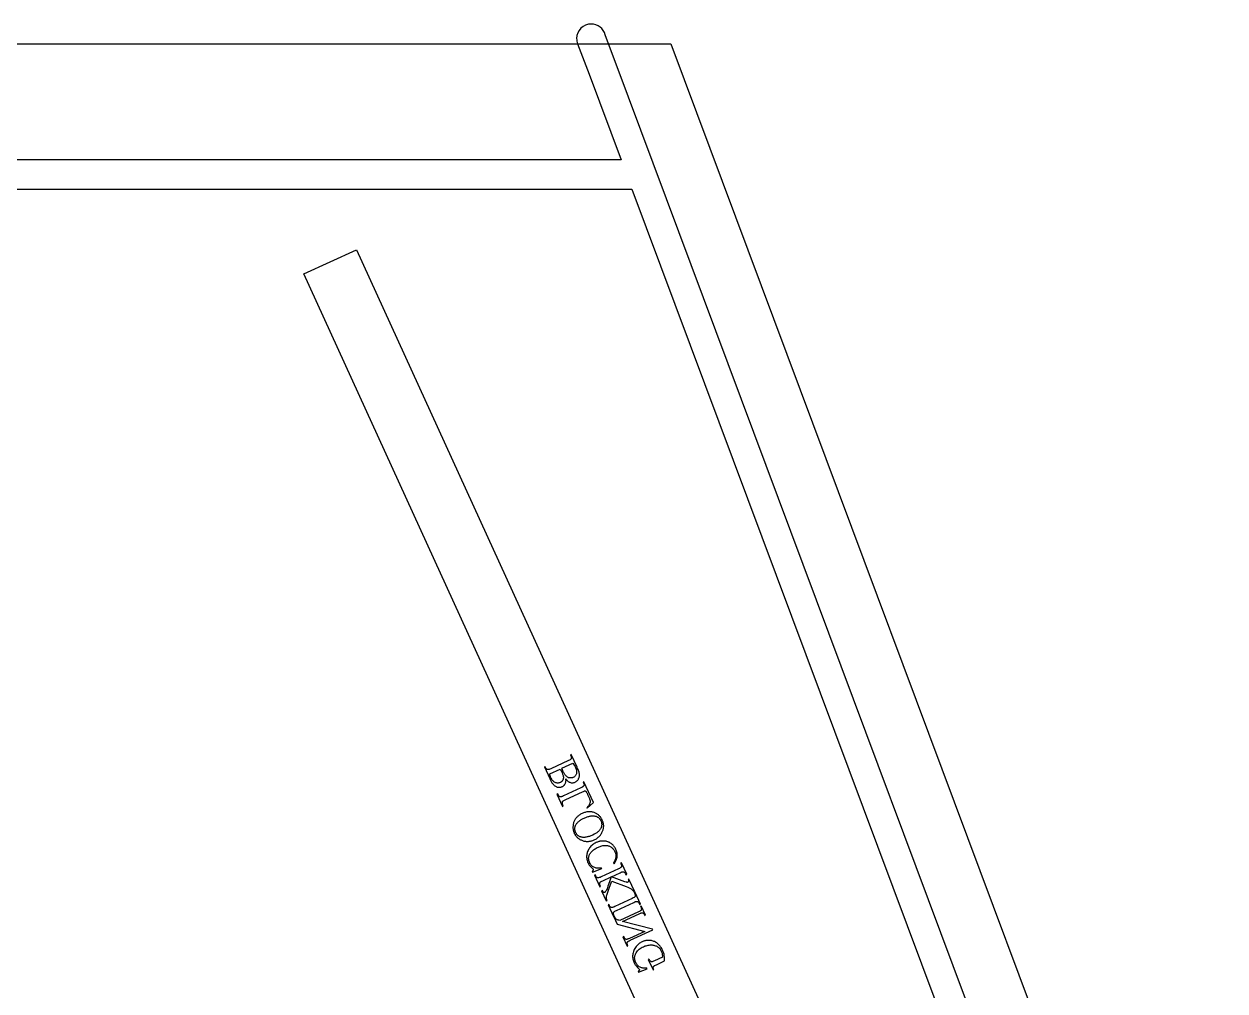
# Model space of a CAD drawing. Extents: x 3 to 160, y -23 to 46.
# Drawn here: x 144.12 to 159.63, y 32.7 to 45.19 of the extents above; entities that cross this region are included whole.
import ezdxf

# ---------------------------------------------------------------- set-up
doc = ezdxf.new("R2010")
doc.units = 0
doc.layers.add('LAYER_1', color=18, linetype='CONTINUOUS')

msp = doc.modelspace()

# ---------------------------------------------------------------- linework, layer by layer
at = {"layer": 'LAYER_1'}
msp.add_lwpolyline([(143.407, 43.059), (151.972, 43.059), (151.973, 43.059), (158.512, 25.554), (158.516, 25.545, 0.307649), (158.69, 25.427, 0.414214), (158.877, 25.614, 0.078151), (158.868, 25.672), (158.867, 25.676), (151.771, 44.672), (151.671, 44.934), (151.628, 45.05, 0.341044), (151.447, 45.19, 0.414214), (151.259, 45.003, 0.045778), (151.262, 44.969), (151.27, 44.934), (151.42, 44.541), (151.833, 43.434), (143.573, 43.434)], format="xyb", dxfattribs=at)
msp.add_lwpolyline([(98.13, 44.934), (152.473, 44.934), (159.63, 25.778)], dxfattribs=at)
msp.add_lwpolyline([(98.13, 44.934), (152.473, 44.934), (159.63, 25.778)], dxfattribs=at)
msp.add_lwpolyline([(98.13, 44.934), (152.473, 44.934), (159.63, 25.778)], dxfattribs=at)
for points in [[(147.736, 41.963), (148.418, 42.274), (155.476, 26.809), (154.794, 26.497)], [(147.736, 41.963), (148.418, 42.274), (155.476, 26.809), (154.794, 26.497)], [(151.121, 35.439), (151.127, 35.431), (151.133, 35.424), (151.139, 35.417), (151.145, 35.412), (151.151, 35.407), (151.158, 35.402), (151.164, 35.399), (151.17, 35.396), (151.179, 35.393), (151.188, 35.391), (151.196, 35.39), (151.205, 35.39), (151.214, 35.39), (151.222, 35.392), (151.231, 35.394), (151.239, 35.398), (151.246, 35.401), (151.252, 35.405), (151.257, 35.409), (151.263, 35.414), (151.268, 35.419), (151.273, 35.424), (151.277, 35.431), (151.281, 35.437), (151.285, 35.444), (151.288, 35.451), (151.291, 35.459), (151.293, 35.466), (151.294, 35.474), (151.295, 35.482), (151.295, 35.49), (151.295, 35.498), (151.294, 35.507), (151.292, 35.516), (151.29, 35.527), (151.286, 35.538), (151.282, 35.55), (151.278, 35.563), (151.272, 35.576), (151.266, 35.59), (151.19, 35.754), (151.18, 35.75), (151.186, 35.737), (151.189, 35.731), (151.19, 35.726), (151.191, 35.721), (151.192, 35.716), (151.191, 35.712), (151.19, 35.707), (151.189, 35.703), (151.187, 35.699), (151.185, 35.696), (151.182, 35.694), (151.179, 35.691), (151.175, 35.688), (151.165, 35.682), (151.152, 35.676), (150.927, 35.572), (150.912, 35.565), (150.906, 35.563), (150.9, 35.561), (150.895, 35.56), (150.89, 35.56), (150.886, 35.56), (150.883, 35.56), (150.879, 35.562), (150.876, 35.564), (150.872, 35.566), (150.869, 35.569), (150.866, 35.572), (150.863, 35.576), (150.86, 35.58), (150.858, 35.585), (150.852, 35.598), (150.843, 35.594), (150.912, 35.444), (150.922, 35.424), (150.931, 35.406), (150.94, 35.391), (150.945, 35.385), (150.949, 35.379), (150.956, 35.371), (150.963, 35.363), (150.97, 35.357), (150.978, 35.351), (150.985, 35.346), (150.993, 35.342), (151.001, 35.338), (151.009, 35.335), (151.017, 35.334), (151.025, 35.332), (151.033, 35.332), (151.041, 35.332), (151.049, 35.333), (151.057, 35.335), (151.065, 35.337), (151.072, 35.34), (151.079, 35.343), (151.085, 35.347), (151.09, 35.351), (151.095, 35.356), (151.1, 35.36), (151.104, 35.366), (151.108, 35.372), (151.112, 35.378), (151.115, 35.384), (151.117, 35.391), (151.119, 35.398), (151.121, 35.406), (151.121, 35.413), (151.122, 35.422), (151.121, 35.43)], [(151.045, 35.566), (151.051, 35.557), (151.057, 35.546), (151.064, 35.534), (151.071, 35.52), (151.078, 35.502), (151.081, 35.494), (151.084, 35.486), (151.086, 35.479), (151.087, 35.472), (151.088, 35.466), (151.089, 35.46), (151.089, 35.454), (151.088, 35.449), (151.087, 35.444), (151.086, 35.438), (151.084, 35.433), (151.082, 35.429), (151.08, 35.424), (151.077, 35.42), (151.074, 35.415), (151.071, 35.411), (151.067, 35.407), (151.063, 35.404), (151.059, 35.401), (151.055, 35.398), (151.05, 35.395), (151.045, 35.393), (151.038, 35.39), (151.03, 35.388), (151.022, 35.386), (151.014, 35.386), (151.006, 35.386), (150.998, 35.388), (150.99, 35.39), (150.982, 35.394), (150.974, 35.398), (150.966, 35.403), (150.959, 35.409), (150.952, 35.417), (150.945, 35.425), (150.939, 35.434), (150.933, 35.445), (150.927, 35.456), (150.922, 35.469), (150.917, 35.481), (150.914, 35.493), (150.911, 35.505)], [(151.211, 35.643), (151.22, 35.63), (151.229, 35.616), (151.238, 35.602), (151.245, 35.588), (151.25, 35.576), (151.253, 35.565), (151.256, 35.555), (151.258, 35.544), (151.259, 35.535), (151.259, 35.525), (151.258, 35.516), (151.256, 35.507), (151.254, 35.499), (151.25, 35.492), (151.246, 35.485), (151.242, 35.478), (151.236, 35.473), (151.23, 35.468), (151.223, 35.463), (151.216, 35.459), (151.211, 35.457), (151.206, 35.455), (151.2, 35.454), (151.195, 35.453), (151.189, 35.452), (151.184, 35.452), (151.178, 35.452), (151.172, 35.452), (151.166, 35.453), (151.16, 35.455), (151.155, 35.456), (151.149, 35.459), (151.143, 35.462), (151.137, 35.466), (151.132, 35.47), (151.126, 35.474), (151.121, 35.48), (151.115, 35.485), (151.11, 35.492), (151.105, 35.499), (151.1, 35.506), (151.096, 35.514), (151.091, 35.522), (151.087, 35.531), (151.08, 35.546), (151.075, 35.558), (151.071, 35.569), (151.068, 35.577)], [(151.391, 35.068), (151.396, 35.06), (151.477, 35.134), (151.352, 35.403), (151.343, 35.398), (151.349, 35.385), (151.351, 35.38), (151.353, 35.375), (151.354, 35.369), (151.354, 35.365), (151.354, 35.36), (151.353, 35.355), (151.351, 35.351), (151.349, 35.347), (151.347, 35.345), (151.345, 35.342), (151.341, 35.34), (151.337, 35.337), (151.327, 35.331), (151.314, 35.324), (151.09, 35.221), (151.075, 35.214), (151.068, 35.212), (151.062, 35.21), (151.057, 35.209), (151.053, 35.208), (151.049, 35.208), (151.046, 35.209), (151.042, 35.21), (151.038, 35.212), (151.035, 35.215), (151.032, 35.217), (151.028, 35.221), (151.026, 35.224), (151.023, 35.229), (151.021, 35.233), (151.015, 35.246), (151.005, 35.242), (151.078, 35.085), (151.087, 35.089), (151.082, 35.102), (151.078, 35.113), (151.075, 35.123), (151.075, 35.127), (151.075, 35.13), (151.075, 35.137), (151.076, 35.143), (151.078, 35.148), (151.081, 35.152), (151.083, 35.154), (151.086, 35.156), (151.094, 35.161), (151.104, 35.167), (151.118, 35.174), (151.336, 35.275), (151.346, 35.279), (151.355, 35.282), (151.362, 35.284), (151.368, 35.284), (151.371, 35.284), (151.374, 35.283), (151.377, 35.281), (151.38, 35.279), (151.383, 35.274), (151.388, 35.266), (151.394, 35.255), (151.401, 35.24), (151.413, 35.214), (151.421, 35.196), (151.427, 35.18), (151.429, 35.173), (151.431, 35.166), (151.432, 35.161), (151.433, 35.156), (151.433, 35.151), (151.433, 35.146), (151.432, 35.141), (151.432, 35.136), (151.431, 35.132), (151.429, 35.127), (151.425, 35.117), (151.423, 35.111), (151.42, 35.106), (151.416, 35.1), (151.412, 35.094), (151.402, 35.082)], [(151.229, 34.737), (151.233, 34.729), (151.238, 34.721), (151.242, 34.713), (151.248, 34.706), (151.253, 34.699), (151.259, 34.692), (151.265, 34.686), (151.271, 34.68), (151.278, 34.674), (151.285, 34.669), (151.293, 34.664), (151.3, 34.659), (151.308, 34.655), (151.317, 34.651), (151.326, 34.647), (151.335, 34.643), (151.344, 34.64), (151.353, 34.638), (151.363, 34.636), (151.372, 34.634), (151.381, 34.633), (151.391, 34.633), (151.4, 34.633), (151.41, 34.633), (151.419, 34.634), (151.429, 34.635), (151.438, 34.637), (151.448, 34.639), (151.457, 34.642), (151.467, 34.645), (151.476, 34.649), (151.486, 34.653), (151.495, 34.658), (151.505, 34.663), (151.514, 34.668), (151.522, 34.674), (151.53, 34.68), (151.538, 34.686), (151.545, 34.692), (151.552, 34.699), (151.559, 34.706), (151.565, 34.714), (151.571, 34.721), (151.576, 34.729), (151.581, 34.737), (151.586, 34.746), (151.59, 34.755), (151.594, 34.764), (151.597, 34.773), (151.6, 34.782), (151.603, 34.791), (151.605, 34.801), (151.606, 34.81), (151.607, 34.819), (151.608, 34.828), (151.608, 34.837), (151.607, 34.846), (151.606, 34.855), (151.605, 34.864), (151.603, 34.873), (151.601, 34.882), (151.598, 34.891), (151.594, 34.9), (151.59, 34.909), (151.586, 34.918), (151.581, 34.926), (151.577, 34.934), (151.571, 34.942), (151.566, 34.949), (151.56, 34.956), (151.554, 34.963), (151.547, 34.969), (151.54, 34.975), (151.533, 34.98), (151.526, 34.985), (151.518, 34.99), (151.51, 34.995), (151.501, 34.999), (151.493, 35.002), (151.484, 35.006), (151.474, 35.009), (151.465, 35.011), (151.456, 35.013), (151.446, 35.014), (151.437, 35.015), (151.428, 35.016), (151.418, 35.016), (151.408, 35.015), (151.399, 35.014), (151.389, 35.013), (151.379, 35.011), (151.369, 35.008), (151.359, 35.005), (151.349, 35.002), (151.339, 34.998), (151.329, 34.993), (151.319, 34.989), (151.31, 34.983), (151.3, 34.978), (151.291, 34.972), (151.283, 34.965), (151.275, 34.959), (151.268, 34.952), (151.261, 34.945), (151.254, 34.937), (151.248, 34.929), (151.242, 34.921), (151.237, 34.912), (151.232, 34.903), (151.228, 34.894), (151.224, 34.885), (151.22, 34.875), (151.218, 34.866), (151.216, 34.857), (151.214, 34.849), (151.212, 34.84), (151.212, 34.831), (151.211, 34.823), (151.211, 34.814), (151.211, 34.805), (151.212, 34.797), (151.213, 34.788), (151.215, 34.78), (151.217, 34.771), (151.219, 34.762), (151.222, 34.754), (151.226, 34.745)], [(151.246, 34.75), (151.243, 34.756), (151.241, 34.762), (151.239, 34.768), (151.238, 34.773), (151.236, 34.779), (151.236, 34.785), (151.235, 34.791), (151.235, 34.796), (151.235, 34.802), (151.236, 34.808), (151.236, 34.813), (151.238, 34.819), (151.239, 34.824), (151.241, 34.83), (151.243, 34.836), (151.246, 34.841), (151.249, 34.848), (151.253, 34.855), (151.258, 34.861), (151.263, 34.867), (151.268, 34.874), (151.274, 34.88), (151.28, 34.886), (151.286, 34.892), (151.294, 34.898), (151.301, 34.903), (151.309, 34.909), (151.317, 34.914), (151.326, 34.919), (151.336, 34.925), (151.345, 34.93), (151.355, 34.934), (151.366, 34.939), (151.376, 34.943), (151.386, 34.947), (151.396, 34.951), (151.406, 34.954), (151.416, 34.956), (151.425, 34.958), (151.435, 34.96), (151.444, 34.961), (151.453, 34.962), (151.462, 34.963), (151.47, 34.963), (151.479, 34.962), (151.487, 34.961), (151.495, 34.96), (151.503, 34.959), (151.509, 34.957), (151.515, 34.955), (151.52, 34.953), (151.525, 34.951), (151.53, 34.948), (151.535, 34.945), (151.54, 34.942), (151.544, 34.938), (151.548, 34.934), (151.552, 34.93), (151.556, 34.926), (151.56, 34.922), (151.563, 34.917), (151.566, 34.912), (151.569, 34.907), (151.572, 34.901), (151.575, 34.895), (151.577, 34.889), (151.579, 34.883), (151.58, 34.876), (151.582, 34.87), (151.582, 34.864), (151.583, 34.858), (151.583, 34.852), (151.583, 34.846), (151.582, 34.84), (151.581, 34.833), (151.58, 34.827), (151.578, 34.821), (151.576, 34.815), (151.574, 34.809), (151.571, 34.802), (151.568, 34.796), (151.564, 34.79), (151.56, 34.784), (151.556, 34.778), (151.551, 34.773), (151.545, 34.767), (151.539, 34.761), (151.533, 34.756), (151.526, 34.75), (151.519, 34.745), (151.511, 34.74), (151.503, 34.735), (151.494, 34.73), (151.485, 34.725), (151.466, 34.715), (151.455, 34.71), (151.444, 34.706), (151.433, 34.701), (151.423, 34.698), (151.413, 34.695), (151.403, 34.692), (151.393, 34.69), (151.384, 34.688), (151.375, 34.686), (151.366, 34.685), (151.357, 34.685), (151.348, 34.685), (151.34, 34.685), (151.332, 34.686), (151.324, 34.687), (151.316, 34.689), (151.311, 34.69), (151.305, 34.692), (151.299, 34.694), (151.294, 34.697), (151.289, 34.7), (151.284, 34.703), (151.279, 34.706), (151.275, 34.71), (151.271, 34.714), (151.266, 34.718), (151.262, 34.723), (151.259, 34.728), (151.255, 34.733), (151.252, 34.738), (151.249, 34.744)], [(151.462, 34.234), (151.583, 34.281), (151.58, 34.289), (151.565, 34.287), (151.551, 34.286), (151.538, 34.286), (151.525, 34.287), (151.513, 34.289), (151.502, 34.291), (151.492, 34.295), (151.482, 34.299), (151.474, 34.304), (151.465, 34.31), (151.457, 34.316), (151.45, 34.323), (151.443, 34.331), (151.437, 34.34), (151.432, 34.349), (151.426, 34.359), (151.423, 34.367), (151.42, 34.376), (151.417, 34.385), (151.416, 34.394), (151.415, 34.402), (151.414, 34.411), (151.414, 34.42), (151.415, 34.429), (151.417, 34.438), (151.419, 34.447), (151.422, 34.456), (151.426, 34.465), (151.431, 34.473), (151.437, 34.482), (151.443, 34.491), (151.451, 34.499), (151.459, 34.507), (151.468, 34.516), (151.478, 34.523), (151.488, 34.531), (151.5, 34.538), (151.512, 34.546), (151.525, 34.553), (151.539, 34.559), (151.551, 34.564), (151.562, 34.569), (151.573, 34.573), (151.585, 34.576), (151.596, 34.578), (151.606, 34.58), (151.617, 34.581), (151.628, 34.582), (151.638, 34.582), (151.648, 34.581), (151.657, 34.579), (151.667, 34.577), (151.676, 34.574), (151.685, 34.57), (151.693, 34.566), (151.702, 34.561), (151.709, 34.555), (151.717, 34.549), (151.724, 34.542), (151.73, 34.535), (151.736, 34.527), (151.742, 34.519), (151.747, 34.51), (151.752, 34.5), (151.756, 34.492), (151.759, 34.483), (151.761, 34.475), (151.763, 34.467), (151.764, 34.459), (151.765, 34.45), (151.765, 34.442), (151.765, 34.434), (151.764, 34.425), (151.762, 34.416), (151.76, 34.407), (151.756, 34.397), (151.752, 34.386), (151.747, 34.375), (151.741, 34.363), (151.734, 34.35), (151.743, 34.345), (151.751, 34.357), (151.758, 34.369), (151.764, 34.38), (151.77, 34.392), (151.774, 34.403), (151.778, 34.415), (151.781, 34.426), (151.782, 34.437), (151.783, 34.448), (151.783, 34.46), (151.783, 34.471), (151.781, 34.483), (151.778, 34.494), (151.775, 34.506), (151.771, 34.518), (151.766, 34.53), (151.76, 34.54), (151.755, 34.55), (151.749, 34.56), (151.743, 34.569), (151.736, 34.577), (151.729, 34.585), (151.722, 34.592), (151.714, 34.599), (151.706, 34.605), (151.698, 34.611), (151.689, 34.616), (151.68, 34.621), (151.67, 34.625), (151.661, 34.628), (151.65, 34.631), (151.64, 34.634), (151.632, 34.635), (151.624, 34.637), (151.616, 34.637), (151.608, 34.638), (151.6, 34.638), (151.592, 34.638), (151.584, 34.637), (151.576, 34.636), (151.568, 34.635), (151.56, 34.634), (151.552, 34.632), (151.544, 34.63), (151.536, 34.627), (151.527, 34.624), (151.519, 34.621), (151.511, 34.617), (151.499, 34.611), (151.487, 34.604), (151.475, 34.597), (151.464, 34.589), (151.454, 34.58), (151.444, 34.57), (151.435, 34.56), (151.427, 34.55), (151.419, 34.539), (151.412, 34.528), (151.406, 34.516), (151.401, 34.504), (151.396, 34.492), (151.393, 34.48), (151.391, 34.467), (151.389, 34.455), (151.388, 34.442), (151.388, 34.429), (151.389, 34.416), (151.391, 34.404), (151.393, 34.391), (151.397, 34.379), (151.401, 34.366), (151.406, 34.354), (151.411, 34.345), (151.416, 34.336), (151.422, 34.327), (151.428, 34.319), (151.435, 34.311), (151.442, 34.303), (151.45, 34.296), (151.459, 34.289), (151.464, 34.285), (151.467, 34.281), (151.47, 34.278), (151.472, 34.276), (151.473, 34.272), (151.473, 34.269), (151.473, 34.265), (151.472, 34.262), (151.47, 34.257), (151.467, 34.252), (151.463, 34.248), (151.458, 34.243)], [(151.712, 34.119), (151.899, 34.05), (151.92, 34.041), (151.93, 34.037), (151.939, 34.033), (151.947, 34.028), (151.954, 34.024), (151.961, 34.02), (151.967, 34.016), (151.972, 34.011), (151.977, 34.007), (151.982, 34.002), (151.986, 33.997), (151.99, 33.993), (151.994, 33.988), (151.997, 33.982), (152, 33.977), (152.01, 33.981), (151.933, 34.147), (151.924, 34.142), (151.927, 34.135), (151.929, 34.129), (151.929, 34.123), (151.929, 34.118), (151.927, 34.114), (151.926, 34.111), (151.923, 34.109), (151.921, 34.107), (151.918, 34.106), (151.915, 34.105), (151.911, 34.104), (151.908, 34.104), (151.905, 34.105), (151.899, 34.106), (151.883, 34.112), (151.709, 34.177), (151.821, 34.228), (151.833, 34.234), (151.843, 34.238), (151.851, 34.24), (151.857, 34.241), (151.861, 34.241), (151.865, 34.24), (151.869, 34.238), (151.873, 34.236), (151.878, 34.231), (151.883, 34.226), (151.887, 34.221), (151.89, 34.215), (151.896, 34.203), (151.905, 34.208), (151.837, 34.356), (151.827, 34.351), (151.833, 34.339), (151.835, 34.334), (151.837, 34.329), (151.838, 34.324), (151.838, 34.319), (151.838, 34.314), (151.838, 34.31), (151.836, 34.306), (151.835, 34.302), (151.833, 34.299), (151.83, 34.297), (151.827, 34.294), (151.823, 34.291), (151.812, 34.285), (151.798, 34.278), (151.574, 34.174), (151.562, 34.168), (151.551, 34.165), (151.543, 34.162), (151.537, 34.161), (151.533, 34.161), (151.53, 34.162), (151.526, 34.164), (151.522, 34.167), (151.516, 34.171), (151.512, 34.176), (151.508, 34.181), (151.505, 34.187), (151.499, 34.2), (151.489, 34.195), (151.558, 34.047), (151.567, 34.052), (151.562, 34.063), (151.559, 34.069), (151.558, 34.076), (151.557, 34.082), (151.557, 34.089), (151.558, 34.094), (151.559, 34.098), (151.561, 34.102), (151.564, 34.106), (151.569, 34.11), (151.576, 34.114), (151.585, 34.119), (151.597, 34.125), (151.703, 34.174), (151.687, 34.124), (151.67, 34.075), (151.663, 34.054), (151.657, 34.036), (151.651, 34.02), (151.645, 34.007), (151.64, 33.997), (151.636, 33.989), (151.633, 33.984), (151.629, 33.979), (151.625, 33.976), (151.621, 33.974), (151.618, 33.973), (151.615, 33.972), (151.612, 33.973), (151.609, 33.974), (151.605, 33.976), (151.602, 33.98), (151.599, 33.985), (151.596, 33.99), (151.592, 33.998), (151.582, 33.994), (151.641, 33.866), (151.651, 33.871), (151.649, 33.876), (151.647, 33.882), (151.645, 33.887), (151.645, 33.893), (151.644, 33.898), (151.644, 33.905), (151.644, 33.912), (151.645, 33.92), (151.646, 33.929), (151.649, 33.94), (151.652, 33.952), (151.656, 33.965), (151.664, 33.988), (151.684, 34.041)], [(152.073, 33.82), (152.083, 33.824), (152.014, 33.973), (152.004, 33.968), (152.01, 33.956), (152.012, 33.951), (152.014, 33.946), (152.015, 33.941), (152.015, 33.936), (152.015, 33.931), (152.015, 33.927), (152.014, 33.923), (152.012, 33.919), (152.01, 33.916), (152.008, 33.914), (152.004, 33.911), (152, 33.908), (151.989, 33.902), (151.975, 33.895), (151.751, 33.791), (151.739, 33.785), (151.729, 33.782), (151.721, 33.779), (151.715, 33.778), (151.711, 33.778), (151.707, 33.779), (151.703, 33.781), (151.699, 33.783), (151.693, 33.788), (151.689, 33.793), (151.685, 33.798), (151.682, 33.804), (151.676, 33.816), (151.667, 33.812), (151.735, 33.663), (151.745, 33.668), (151.739, 33.68), (151.737, 33.686), (151.735, 33.691), (151.734, 33.695), (151.734, 33.7), (151.734, 33.705), (151.734, 33.709), (151.736, 33.713), (151.737, 33.717), (151.739, 33.72), (151.741, 33.722), (151.745, 33.725), (151.749, 33.728), (151.754, 33.731), (151.76, 33.735), (151.774, 33.742), (151.998, 33.845), (152.01, 33.851), (152.02, 33.855), (152.028, 33.857), (152.034, 33.858), (152.038, 33.858), (152.042, 33.857), (152.046, 33.855), (152.05, 33.853), (152.056, 33.848), (152.06, 33.843), (152.064, 33.838), (152.067, 33.832)], [(151.738, 33.657), (151.782, 33.563), (152.14, 33.471), (151.94, 33.379), (151.925, 33.373), (151.919, 33.37), (151.913, 33.369), (151.908, 33.367), (151.904, 33.367), (151.9, 33.367), (151.897, 33.368), (151.893, 33.369), (151.89, 33.371), (151.886, 33.373), (151.883, 33.376), (151.88, 33.379), (151.877, 33.383), (151.875, 33.388), (151.872, 33.393), (151.867, 33.405), (151.857, 33.4), (151.913, 33.279), (151.922, 33.284), (151.917, 33.296), (151.915, 33.301), (151.913, 33.307), (151.912, 33.312), (151.911, 33.316), (151.912, 33.321), (151.912, 33.325), (151.914, 33.329), (151.916, 33.333), (151.917, 33.336), (151.92, 33.338), (151.923, 33.341), (151.927, 33.344), (151.937, 33.35), (151.95, 33.356), (152.243, 33.492), (152.239, 33.501), (151.853, 33.6), (152.067, 33.699), (152.082, 33.706), (152.088, 33.708), (152.094, 33.71), (152.099, 33.711), (152.103, 33.711), (152.107, 33.711), (152.11, 33.711), (152.114, 33.709), (152.118, 33.708), (152.121, 33.705), (152.124, 33.702), (152.127, 33.699), (152.13, 33.695), (152.132, 33.691), (152.135, 33.686), (152.141, 33.674), (152.15, 33.678), (152.094, 33.799), (152.085, 33.794), (152.09, 33.782), (152.093, 33.777), (152.094, 33.772), (152.095, 33.767), (152.096, 33.762), (152.096, 33.757), (152.095, 33.753), (152.093, 33.749), (152.091, 33.745), (152.09, 33.742), (152.087, 33.74), (152.084, 33.737), (152.08, 33.734), (152.07, 33.728), (152.057, 33.722), (151.815, 33.61), (151.804, 33.614), (151.794, 33.617), (151.787, 33.62), (151.781, 33.622), (151.777, 33.625), (151.771, 33.629), (151.766, 33.634), (151.76, 33.64), (151.757, 33.644), (151.754, 33.649), (151.751, 33.655), (151.748, 33.662)], [(152.057, 32.946), (152.171, 32.988), (152.167, 32.997), (152.155, 32.996), (152.144, 32.995), (152.134, 32.995), (152.124, 32.996), (152.114, 32.997), (152.105, 32.999), (152.097, 33.001), (152.089, 33.004), (152.078, 33.008), (152.068, 33.014), (152.059, 33.021), (152.05, 33.029), (152.042, 33.037), (152.035, 33.047), (152.028, 33.058), (152.022, 33.069), (152.019, 33.078), (152.016, 33.086), (152.013, 33.094), (152.011, 33.102), (152.01, 33.11), (152.009, 33.118), (152.008, 33.126), (152.008, 33.134), (152.009, 33.142), (152.01, 33.149), (152.012, 33.157), (152.014, 33.165), (152.017, 33.172), (152.02, 33.18), (152.024, 33.187), (152.028, 33.195), (152.036, 33.207), (152.045, 33.218), (152.055, 33.229), (152.067, 33.239), (152.079, 33.248), (152.091, 33.257), (152.105, 33.265), (152.12, 33.272), (152.133, 33.278), (152.145, 33.282), (152.157, 33.286), (152.17, 33.289), (152.182, 33.292), (152.195, 33.294), (152.207, 33.295), (152.22, 33.295), (152.232, 33.295), (152.244, 33.293), (152.255, 33.292), (152.265, 33.289), (152.276, 33.286), (152.285, 33.282), (152.294, 33.278), (152.303, 33.272), (152.311, 33.267), (152.319, 33.261), (152.325, 33.254), (152.332, 33.248), (152.338, 33.24), (152.343, 33.233), (152.348, 33.225), (152.352, 33.217), (152.356, 33.208), (152.359, 33.198), (152.362, 33.188), (152.364, 33.178), (152.365, 33.168), (152.366, 33.158), (152.366, 33.147), (152.366, 33.137), (152.265, 33.09), (152.253, 33.085), (152.243, 33.081), (152.235, 33.079), (152.232, 33.079), (152.229, 33.079), (152.224, 33.079), (152.22, 33.08), (152.215, 33.082), (152.211, 33.085), (152.207, 33.089), (152.203, 33.095), (152.198, 33.103), (152.193, 33.113), (152.184, 33.108), (152.246, 32.974), (152.256, 32.978), (152.253, 32.984), (152.251, 32.989), (152.249, 32.994), (152.248, 32.999), (152.248, 33.003), (152.249, 33.007), (152.25, 33.011), (152.251, 33.015), (152.253, 33.018), (152.255, 33.02), (152.258, 33.023), (152.266, 33.028), (152.276, 33.034), (152.288, 33.04), (152.395, 33.09), (152.395, 33.108), (152.395, 33.125), (152.393, 33.142), (152.391, 33.158), (152.387, 33.175), (152.383, 33.191), (152.376, 33.208), (152.369, 33.226), (152.363, 33.238), (152.357, 33.25), (152.35, 33.261), (152.343, 33.271), (152.336, 33.281), (152.328, 33.29), (152.32, 33.299), (152.312, 33.307), (152.303, 33.314), (152.294, 33.321), (152.285, 33.327), (152.275, 33.333), (152.265, 33.338), (152.255, 33.342), (152.245, 33.346), (152.234, 33.349), (152.225, 33.351), (152.217, 33.352), (152.209, 33.353), (152.201, 33.354), (152.192, 33.355), (152.184, 33.355), (152.176, 33.355), (152.168, 33.354), (152.16, 33.353), (152.152, 33.352), (152.144, 33.35), (152.136, 33.348), (152.128, 33.346), (152.12, 33.343), (152.112, 33.34), (152.104, 33.336), (152.093, 33.331), (152.082, 33.324), (152.072, 33.317), (152.062, 33.31), (152.052, 33.302), (152.043, 33.293), (152.034, 33.284), (152.026, 33.274), (152.017, 33.261), (152.009, 33.248), (152.002, 33.235), (151.996, 33.222), (151.991, 33.209), (151.988, 33.195), (151.985, 33.181), (151.983, 33.166), (151.982, 33.154), (151.982, 33.142), (151.983, 33.13), (151.985, 33.117), (151.988, 33.104), (151.992, 33.092), (151.996, 33.079), (152.002, 33.066), (152.007, 33.057), (152.011, 33.048), (152.016, 33.04), (152.021, 33.033), (152.027, 33.025), (152.035, 33.016), (152.044, 33.006), (152.055, 32.995), (152.064, 32.985), (152.067, 32.981), (152.069, 32.979), (152.07, 32.976), (152.07, 32.974), (152.07, 32.971), (152.069, 32.968), (152.066, 32.965), (152.063, 32.962), (152.059, 32.959), (152.053, 32.956)]]:
    msp.add_lwpolyline(points, close=True, dxfattribs=at)

doc.saveas('drawing.dxf')
